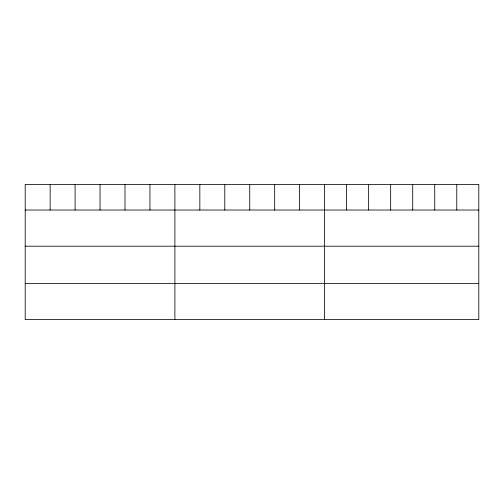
<?xml version="1.0" encoding="UTF-8"?>
<svg xmlns="http://www.w3.org/2000/svg" width="504" height="504" viewBox="0 0 504 504"><rect width="100%" height="100%" fill="white"/><g stroke="black" fill="none" stroke-linecap="round" stroke-linejoin="round"><path stroke-width="0.76" d="M478.8 210.029L478.8 319.624L25.2 319.624L25.2 184.376L478.8 184.376L478.8 210.029L25.2 210.029M25.2 246.198L478.8 246.198M25.2 283.456L478.8 283.456M456.769 184.376L456.769 210.029M434.738 184.376L434.738 210.029M412.707 184.376L412.707 210.029M390.669 184.376L390.669 210.029M368.638 184.376L368.638 210.029M346.607 184.376L346.607 210.029M324.576 184.376L324.576 319.624M299.628 184.376L299.628 210.029M274.68 184.376L274.68 210.029M249.732 184.376L249.732 210.029M224.784 184.376L224.784 210.029M199.836 184.376L199.836 210.029M174.888 184.376L174.888 319.624M149.94 184.376L149.94 210.029M124.992 184.376L124.992 210.029M100.044 184.376L100.044 210.029M75.096 184.376L75.096 210.029M50.148 184.376L50.148 210.029"/></g></svg>
